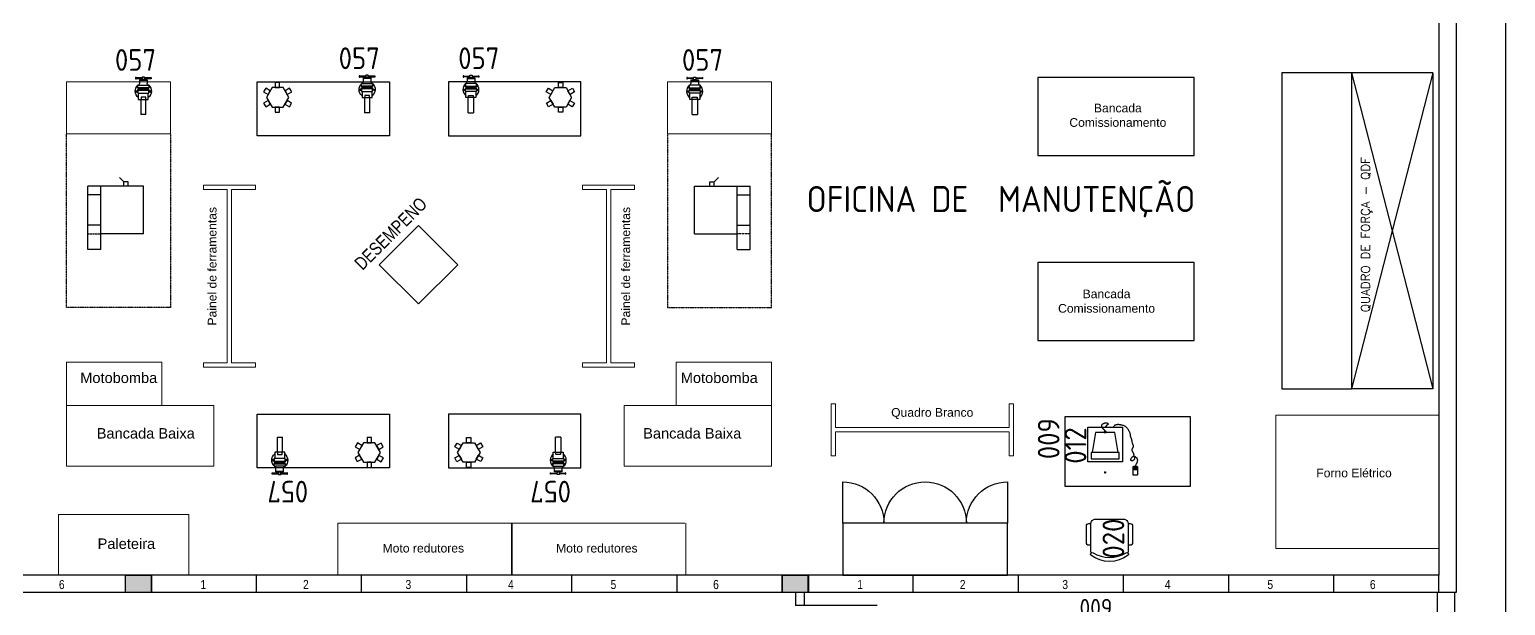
# Model space of a CAD drawing. Header units: millimetres. Extents: x 18768 to 1484868, y -11027 to 520152.
# Drawn here: x 1420525 to 1437540, y 148195 to 154834 of the extents above; entities that cross this region are included whole.
import ezdxf
from ezdxf.enums import TextEntityAlignment as Align

# ---------------------------------------------------------------- set-up
doc = ezdxf.new("R2010")
doc.units = ezdxf.units.MM
doc.linetypes.add('DASHED', pattern=[0.75, 0.55, -0.2])
doc.linetypes.add('HIDDEN2', pattern=[4.7625, 3.175, -1.5875])
for name, color, linetype in [('4-MOBILIA', 4, 'Continuous'), ('8-TEXTO-DETALHES', 6, 'Continuous'), ('L025-CONTORNO', 7, 'Continuous'), ('L025-TEXTO', 7, 'Continuous'), ('L025-TRACEJ', 140, 'DASHED'), ('L035-ARRANJO-ADQUIRIR', 102, 'Continuous'), ('L035-ARRANJO-EXISTENTE', 180, 'Continuous'), ('L035-ARRANJO-REMANEJADO', 200, 'Continuous'), ('L035-TEXTO', 40, 'Continuous'), ('PAREDES', 7, 'Continuous')]:
    doc.layers.add(name, color=color, linetype=linetype)
doc.layers.add('L035-DEMOLIÇÃO', color=40, linetype='Continuous', plot=False)
doc.styles.add('ISO-CP--25', font='isocp.shx', dxfattribs={"height": 250})
doc.styles.add('ISO-CP--35', font='isocp.shx', dxfattribs={"height": 350})
doc.styles.add('ROMANS', font='romans', dxfattribs={"width": 0.8, "height": 300})
doc.styles.get("Standard").update_dxf_attribs({"font": 'arial.ttf'})

# ---------------------------------------------------------------- blocks, each defined once
blk = doc.blocks.new('BL_SENAI_id9320210400')
at = {"layer": 'L035-ARRANJO-ADQUIRIR', "color": 0}
for points in [[(-690, 550, -0.290756), (-310, 550, 0.829608), (-284, 579, 0.333333), (-716, 579, 0.829608), (-690, 550)], [(-710, 550, 0.129448), (-717, 523), (-717, 219, 0.414214), (-663, 164), (-338, 164, 0.414214), (-284, 219), (-284, 525, 0.120944), (-290, 550)], [(-717, 464), (-737, 464, 0.414214), (-767, 434), (-767, 244, 0.414214), (-737, 214), (-717, 214)], [(-284, 214), (-264, 214, 0.414214), (-234, 244), (-234, 434, 0.414214), (-264, 464), (-284, 464)]]:
    blk.add_lwpolyline(points, format="xyb", dxfattribs=at)
at = {"layer": 'L025-TEXTO', "style": 'ISO-CP--25'}
blk.add_attdef('rmp_mt_codmaterial', (15, 15), '', height=40, dxfattribs=at)
at = {"layer": 'L025-TEXTO', "style": 'ISO-CP--25', "flags": 1}
for tag in ['rmp_mt_nomeunid', 'rmp_mt_potencia', 'rmp_mt_cod']:
    blk.add_attdef(tag, (15, 15), '', height=40, dxfattribs=at)
blk = doc.blocks.new('BL_SENAI_id9320220810')
at = {"layer": 'L025-CONTORNO', "color": 0}
blk.add_lwpolyline([(-688, 238), (112, 238), (112, 1688), (-688, 1688)], close=True, dxfattribs=at)
at = {"layer": 'L025-TEXTO', "style": 'ISO-CP--25'}
blk.add_attdef('rmp_mt_codmaterial', (15, 15), '', height=40, dxfattribs=at)
at = {"layer": 'L025-TEXTO', "style": 'ISO-CP--25', "flags": 1}
for tag in ['rmp_mt_nomeunid', 'rmp_mt_potencia', 'rmp_mt_cod']:
    blk.add_attdef(tag, (15, 15), '', height=40, dxfattribs=at)
blk = doc.blocks.new('BL_SENAI_id9310100290')
at = {"layer": 'L035-ARRANJO-EXISTENTE', "color": 0}
for p, q in [((-515, 200), (-515, 139)), ((-515, 200), (-340, 200)), ((-340, 112), (-340, 227)), ((-340, 227), (-272, 227)), ((-228, 233), (-238, 233)), ((-238, 219), (-238, 106)), ((-228, 106), (-228, 233)), ((-217, 106), (-217, 233)), ((-217, 233), (-207, 233)), ((-207, 219), (-207, 106)), ((-178, 144), (-178, 195)), ((-114, 214), (-159, 214)), ((-121, 214), (-121, 125)), ((-114, 214), (-114, 125)), ((-340, 139), (-515, 139)), ((-272, 112), (-340, 112)), ((-238, 106), (-228, 106)), ((-207, 106), (-217, 106)), ((-114, 125), (-159, 125))]:
    blk.add_line(p, q, dxfattribs=at)
for points in [[(-340, 143), (-340, 197), (-314, 197), (-314, 143)], [(-268, 233), (-238, 233), (-238, 106), (-268, 106)], [(-178, 233), (-207, 233), (-207, 106), (-178, 106)], [(-114, 156), (-114, 183), (-83, 183), (-83, 156)], [(-104, 259), (-104, 252), (-88, 252), (-88, 259)], [(-104, 80), (-104, 86), (-88, 86), (-88, 80)]]:
    blk.add_lwpolyline(points, close=True, dxfattribs=at)
for points in [[(-99, 183), (-99, 252), (-92, 252), (-92, 183)], [(-92, 156), (-92, 86), (-99, 86), (-99, 156)]]:
    blk.add_lwpolyline(points, dxfattribs=at)
for centre in [(-250, 248), (-250, 92)]:
    blk.add_circle(centre, 7.45, dxfattribs=at)
for centre, radius, start, end in [((-247, 170), 92.8, 41.7386, 141.8707), ((-272, 231), 4.33, 270, 0), ((-159, 233), 19, 180, 270), ((-247, 170), 92.8, 218.1293, 318.2614), ((-272, 108), 4.33, 0, 90), ((-159, 106), 19, 90, 180)]:
    blk.add_arc(centre, radius, start, end, dxfattribs=at)
at = {"layer": 'L025-TEXTO', "style": 'ISO-CP--25'}
blk.add_attdef('rmp_mt_codmaterial', (15, 15), '', height=40, dxfattribs=at)
at = {"layer": 'L025-TEXTO', "style": 'ISO-CP--25', "flags": 1}
for tag in ['rmp_mt_nomeunid', 'rmp_mt_potencia', 'rmp_mt_cod']:
    blk.add_attdef(tag, (15, 15), '', height=40, dxfattribs=at)
blk = doc.blocks.new('BL_SENAI_id9370710510')
at = {"layer": 'L035-ARRANJO-ADQUIRIR', "color": 0}
for p, q in [((542, 174), (498, 174)), ((185, 107), (161, 107)), ((173, 95), (173, 119)), ((491, 168), (491, 85)), ((491, 142), (549, 142)), ((491, 141), (549, 141)), ((495, 168), (495, 145)), ((511, 168), (495, 168)), ((495, 145), (511, 145)), ((498, 78), (542, 78)), ((511, 145), (511, 168)), ((529, 168), (512, 168)), ((512, 168), (512, 145)), ((512, 145), (529, 145)), ((529, 145), (529, 168)), ((530, 168), (530, 145)), ((546, 168), (530, 168)), ((530, 145), (546, 145)), ((546, 145), (546, 168)), ((549, 85), (549, 168))]:
    blk.add_line(p, q, dxfattribs=at)
for points in [[(-27, 229), (-27, 629), (373, 629), (373, 229)], [(162, 566), (184, 566), (184, 581), (162, 581)], [(335, 266), (335, 336), (10, 336), (10, 266)]]:
    blk.add_lwpolyline(points, close=True, dxfattribs=at)
for points in [[(323, 336), (283, 566), (63, 566), (23, 336)], [(173, 581), (172, 586), (170, 590), (168, 593), (165, 596), (162, 598), (160, 599), (158, 600), (156, 602), (154, 603), (153, 604), (152, 606), (152, 607), (152, 609), (151, 610), (151, 611), (150, 612), (149, 613), (148, 614), (146, 615), (145, 616), (143, 617), (141, 618), (139, 620), (138, 622), (136, 624), (135, 627), (134, 630), (133, 633), (133, 637), (133, 640), (133, 644), (133, 647), (134, 650), (134, 653), (135, 656), (137, 658), (138, 661), (140, 663), (142, 665), (144, 667), (146, 668), (148, 670), (151, 671), (153, 672), (156, 673), (158, 674), (160, 675), (162, 676), (164, 676), (166, 677), (168, 678), (170, 678), (172, 679), (174, 679), (175, 679), (177, 680), (179, 680), (180, 680), (182, 680), (183, 680), (185, 680), (187, 680), (189, 679), (190, 679), (192, 678), (194, 678), (195, 677), (197, 676), (199, 675), (200, 674), (201, 672), (203, 671), (204, 670), (205, 669), (205, 667), (206, 666), (206, 665), (206, 664), (206, 663), (206, 662), (205, 660), (205, 659), (204, 658), (203, 658), (201, 657), (200, 656), (199, 655), (197, 654), (196, 653), (194, 653), (193, 652), (191, 651), (190, 650), (189, 649), (187, 648), (186, 647), (185, 645), (184, 644), (183, 642), (182, 640), (181, 637), (179, 635), (176, 632), (173, 629)], [(268, 629), (272, 638), (277, 645), (282, 650), (288, 655), (294, 657), (300, 659), (307, 661), (313, 661), (320, 662), (326, 662), (332, 661), (338, 661), (343, 660), (349, 659), (355, 658), (360, 657), (366, 656), (371, 654), (377, 652), (382, 651), (387, 649), (392, 646), (397, 644), (402, 641), (406, 637), (411, 634), (415, 630), (419, 626), (422, 621), (426, 617), (430, 612), (433, 607), (437, 602), (440, 597), (443, 591), (447, 586), (449, 580), (452, 575), (454, 570), (456, 565), (457, 560), (458, 555), (459, 550), (460, 545), (460, 540), (461, 535), (461, 531), (462, 526), (464, 521), (466, 516), (467, 511), (470, 507), (472, 502), (474, 496), (475, 491), (477, 486), (478, 481), (479, 475), (480, 470), (481, 465), (481, 459), (482, 454), (483, 449), (484, 445), (486, 440), (487, 436), (489, 432), (491, 428), (492, 425), (494, 421), (495, 418), (496, 415), (496, 411), (496, 408), (496, 405), (495, 402), (494, 398), (493, 395), (492, 393), (490, 390), (488, 387), (486, 385), (484, 382), (482, 380), (481, 377), (480, 375), (479, 372), (479, 369), (479, 366), (479, 362), (481, 359), (482, 355), (484, 352), (486, 348), (488, 345), (490, 342), (492, 338), (493, 336), (495, 333), (497, 331), (498, 329), (499, 327), (500, 326), (501, 325), (501, 325), (501, 324), (501, 324), (501, 324), (501, 324), (500, 323), (500, 322), (501, 319), (501, 316), (502, 312), (503, 308), (504, 303), (505, 298), (506, 293), (507, 287), (508, 283), (509, 278), (510, 275), (511, 271), (511, 268), (511, 265), (510, 262), (509, 259), (507, 257), (505, 254), (502, 251), (498, 248), (495, 246), (491, 244), (487, 242), (483, 241), (480, 241), (477, 241), (475, 242), (473, 243), (471, 245), (470, 247), (469, 250), (469, 253), (469, 256), (469, 259), (470, 262), (471, 265), (472, 268), (473, 271), (475, 274), (477, 277), (479, 280), (482, 283), (485, 286), (488, 289), (491, 291), (495, 293), (498, 294), (503, 294), (507, 293), (512, 292), (517, 290), (522, 287), (527, 283), (531, 279), (536, 274), (539, 269), (542, 263), (543, 257), (544, 251), (544, 245), (543, 239), (542, 233), (540, 227), (538, 221), (536, 216), (533, 210), (530, 205), (528, 199), (525, 194), (523, 189), (521, 183), (520, 177), (520, 174)]]:
    blk.add_lwpolyline(points, dxfattribs=at)
for centre, start, end in [((498, 168), 90, 180), ((542, 168), 0, 90), ((498, 85), 180, 270), ((542, 85), 270, 0)]:
    blk.add_arc(centre, 6.72, start, end, dxfattribs=at)
at = {"layer": 'L025-TEXTO', "style": 'ISO-CP--25'}
blk.add_attdef('rmp_mt_codmaterial', (15, 15), '', height=40, dxfattribs=at)
at = {"layer": 'L025-TEXTO', "style": 'ISO-CP--25', "flags": 1}
for tag in ['rmp_mt_nomeunid', 'rmp_mt_potencia', 'rmp_mt_cod']:
    blk.add_attdef(tag, (15, 15), '', height=40, dxfattribs=at)

msp = doc.modelspace()

# ---------------------------------------------------------------- hatches: boundary and pattern name
h = msp.add_hatch(color=1)
h.dxf.hatch_style = 1
h.paths.add_polyline_path([(1429501.298, 148544.6), (1429201.298, 148544.6), (1429201.298, 148344.6), (1429501.298, 148344.6)])
h.paths.add_polyline_path([(1421929.298, 148544.6), (1421629.298, 148544.6), (1421629.298, 148344.6), (1421929.298, 148344.6)])

# ---------------------------------------------------------------- linework, layer by layer
for p, q in [((1435763.298, 154333.687), (1434963.298, 154333.687)), ((1434963.298, 154333.687), (1434963.298, 150693.687)), ((1434963.298, 150693.687), (1435763.298, 150693.687))]:
    msp.add_line(p, q)
at = {"linetype": 'HIDDEN2'}
for p, q in [((1420950, 151630), (1420950, 153630)), ((1422150, 153630), (1422150, 151630)), ((1427880, 153630), (1427880, 151630)), ((1429080, 151630), (1429080, 153630)), ((1422150, 151630), (1420950, 151630)), ((1427880, 151630), (1429080, 151630))]:
    msp.add_line(p, q, dxfattribs=at)
at = {"linetype": 'ByBlock', "lineweight": 15}
for p, q in [((1420950, 150500), (1420950, 151000)), ((1420950, 151000), (1422050, 151000)), ((1422050, 151000), (1422050, 150500)), ((1429080, 151000), (1427980, 151000)), ((1427980, 151000), (1427980, 150500)), ((1429080, 150500), (1429080, 151000)), ((1420950, 149800), (1420950, 150500)), ((1420950, 150500), (1422650, 150500)), ((1422050, 150500), (1420950, 150500)), ((1422650, 150500), (1422650, 149800)), ((1429080, 150500), (1427380, 150500)), ((1427380, 150500), (1427380, 149800)), ((1427980, 150500), (1429080, 150500)), ((1429080, 149800), (1429080, 150500)), ((1422650, 149800), (1420950, 149800)), ((1427380, 149800), (1429080, 149800)), ((1424080, 149144.6), (1426080, 149144.6)), ((1424080, 148544.6), (1424080, 149144.6)), ((1426080, 149144.6), (1426080, 148544.6)), ((1426080, 149144.6), (1428080, 149144.6)), ((1426080, 148544.6), (1426080, 149144.6)), ((1426090, 148544.6), (1426090, 149144.6)), ((1428090, 149144.6), (1428090, 148544.6)), ((1428090, 148544.6), (1428090, 149144.6)), ((1426080, 148544.6), (1424080, 148544.6))]:
    msp.add_line(p, q, dxfattribs=at)
at = {"color": 1}
for p, q in [((1421629.298, 148344.6), (1421629.298, 148544.6)), ((1421929.298, 148344.6), (1421929.298, 148544.6)), ((1423141.298, 148344.6), (1423141.298, 148544.6)), ((1424353.298, 148344.6), (1424353.298, 148544.6)), ((1425565.298, 148344.6), (1425565.298, 148544.6)), ((1426777.298, 148344.6), (1426777.298, 148544.6)), ((1427989.298, 148344.6), (1427989.298, 148544.6)), ((1429201.298, 148344.6), (1429201.298, 148544.6)), ((1429501.298, 148344.6), (1429501.298, 148544.6)), ((1430713.298, 148344.6), (1430713.298, 148544.6)), ((1431925.298, 148344.6), (1431925.298, 148544.6)), ((1433137.298, 148344.6), (1433137.298, 148544.6)), ((1434349.298, 148344.6), (1434349.298, 148544.6)), ((1435561.298, 148344.6), (1435561.298, 148544.6)), ((1436773.298, 148344.6), (1436773.298, 148544.6))]:
    msp.add_line(p, q, dxfattribs=at)
at = {"linetype": 'ByBlock', "lineweight": 15}
for points in [[(1421072, 153630), (1420950, 153630), (1420950, 154230), (1422150, 154230), (1422150, 153630), (1421072, 153630)], [(1428958, 153630), (1429080, 153630), (1429080, 154230), (1427880, 154230), (1427880, 153630), (1428958, 153630)], [(1422530, 152990), (1422530, 153040), (1423130, 153040), (1423130, 152990), (1422855, 152990), (1422855, 150990), (1423130, 150990), (1423130, 150940), (1422530, 150940), (1422530, 150990), (1422805, 150990), (1422805, 152990), (1422530, 152990)], [(1427500, 152990), (1427500, 153040), (1426900, 153040), (1426900, 152990), (1427175, 152990), (1427175, 150990), (1426900, 150990), (1426900, 150940), (1427500, 150940), (1427500, 150990), (1427225, 150990), (1427225, 152990), (1427500, 152990)], [(1431816.702, 150520), (1431866.702, 150520), (1431866.702, 149920), (1431816.702, 149920), (1431816.702, 150195), (1429816.702, 150195), (1429816.702, 149920), (1429766.702, 149920), (1429766.702, 150520), (1429816.702, 150520), (1429816.702, 150245), (1431816.702, 150245), (1431816.702, 150520)], [(1434893.298, 148850), (1434893.298, 150390), (1436773.298, 150390), (1436773.298, 148850), (1434893.298, 148850)], [(1420860, 149244.6), (1420860, 148544.6), (1422360, 148544.6), (1422360, 149244.6), (1420860, 149244.6)]]:
    msp.add_lwpolyline(points, dxfattribs=at)
for points in [[(1424676, 153610), (1423150, 153610), (1423150, 154230), (1424676, 154230), (1424676, 153610)], [(1423407.755, 154164.718), (1423407.755, 154224.718), (1423357.755, 154224.718), (1423357.755, 154164.718), (1423407.755, 154164.718)], [(1425354, 153610), (1426880, 153610), (1426880, 154230), (1425354, 154230), (1425354, 153610)], [(1426622.245, 154164.718), (1426622.245, 154224.718), (1426672.245, 154224.718), (1426672.245, 154164.718), (1426622.245, 154164.718)], [(1423299.121, 154128.165), (1423247.159, 154158.165), (1423222.159, 154114.863), (1423274.121, 154084.863), (1423299.121, 154128.165)], [(1423275.887, 154016.346), (1423223.925, 153986.346), (1423248.925, 153943.045), (1423300.887, 153973.045), (1423275.887, 154016.346)], [(1423546.082, 153985.581), (1423494.121, 154015.581), (1423469.121, 153972.28), (1423521.082, 153942.28), (1423546.082, 153985.581)], [(1423523.646, 154157.548), (1423471.685, 154127.548), (1423496.685, 154084.246), (1423548.646, 154114.246), (1423523.646, 154157.548)], [(1426506.354, 154157.548), (1426558.315, 154127.548), (1426533.315, 154084.246), (1426481.354, 154114.246), (1426506.354, 154157.548)], [(1426483.918, 153985.581), (1426535.879, 154015.581), (1426560.879, 153972.28), (1426508.918, 153942.28), (1426483.918, 153985.581)], [(1426754.113, 154016.346), (1426806.075, 153986.346), (1426781.075, 153943.045), (1426729.113, 153973.045), (1426754.113, 154016.346)], [(1426730.879, 154128.165), (1426782.841, 154158.165), (1426807.841, 154114.863), (1426755.879, 154084.863), (1426730.879, 154128.165)], [(1423407.755, 153879.551), (1423407.755, 153939.551), (1423357.755, 153939.551), (1423357.755, 153879.551), (1423407.755, 153879.551)], [(1426622.245, 153879.551), (1426622.245, 153939.551), (1426672.245, 153939.551), (1426672.245, 153879.551), (1426622.245, 153879.551)], [(1423150, 150400), (1424676, 150400), (1424676, 149780), (1423150, 149780), (1423150, 150400)], [(1426880, 150400), (1425354, 150400), (1425354, 149780), (1426880, 149780), (1426880, 150400)], [(1424418.245, 150130.449), (1424418.245, 150070.449), (1424468.245, 150070.449), (1424468.245, 150130.449), (1424418.245, 150130.449)], [(1425611.755, 150130.449), (1425611.755, 150070.449), (1425561.755, 150070.449), (1425561.755, 150130.449), (1425611.755, 150130.449)], [(1424302.354, 149852.452), (1424354.315, 149882.452), (1424329.315, 149925.754), (1424277.354, 149895.754), (1424302.354, 149852.452)], [(1424279.918, 150024.419), (1424331.879, 149994.419), (1424356.879, 150037.72), (1424304.918, 150067.72), (1424279.918, 150024.419)], [(1424550.113, 149993.654), (1424602.075, 150023.654), (1424577.075, 150066.955), (1424525.113, 150036.955), (1424550.113, 149993.654)], [(1424526.879, 149881.835), (1424578.841, 149851.835), (1424603.841, 149895.137), (1424551.879, 149925.137), (1424526.879, 149881.835)], [(1425503.121, 149881.835), (1425451.159, 149851.835), (1425426.159, 149895.137), (1425478.121, 149925.137), (1425503.121, 149881.835)], [(1425479.887, 149993.654), (1425427.925, 150023.654), (1425452.925, 150066.955), (1425504.887, 150036.955), (1425479.887, 149993.654)], [(1425750.082, 150024.419), (1425698.121, 149994.419), (1425673.121, 150037.72), (1425725.082, 150067.72), (1425750.082, 150024.419)], [(1425727.646, 149852.452), (1425675.685, 149882.452), (1425700.685, 149925.754), (1425752.646, 149895.754), (1425727.646, 149852.452)], [(1424418.245, 149845.282), (1424418.245, 149785.282), (1424468.245, 149785.282), (1424468.245, 149845.282), (1424418.245, 149845.282)], [(1425611.755, 149845.282), (1425611.755, 149785.282), (1425561.755, 149785.282), (1425561.755, 149845.282), (1425611.755, 149845.282)]]:
    msp.add_lwpolyline(points)
for points in [[(1423450.225, 153939.551), (1423515.225, 154052.134), (1423450.225, 154164.718), (1423320.225, 154164.718), (1423255.225, 154052.134), (1423320.225, 153939.551)], [(1426579.775, 153939.551), (1426514.775, 154052.134), (1426579.775, 154164.718), (1426709.775, 154164.718), (1426774.775, 154052.134), (1426709.775, 153939.551)], [(1432150, 153380), (1433950, 153380), (1433950, 154280), (1432150, 154280)], [(1425010, 151670), (1425462.548, 152122.548), (1425010, 152575.097), (1424557.452, 152122.548)], [(1432150, 151250), (1433950, 151250), (1433950, 152150), (1432150, 152150)], [(1424375.775, 150070.449), (1424310.775, 149957.866), (1424375.775, 149845.282), (1424505.775, 149845.282), (1424570.775, 149957.866), (1424505.775, 150070.449)], [(1425654.225, 150070.449), (1425719.225, 149957.866), (1425654.225, 149845.282), (1425524.225, 149845.282), (1425459.225, 149957.866), (1425524.225, 150070.449)], [(1429900, 148544.6), (1431800, 148544.6), (1431800, 149144.6), (1429900, 149144.6)], [(1421629.298, 148544.6), (1421929.298, 148544.6), (1421929.298, 148344.6), (1421629.298, 148344.6)], [(1429204.298, 148544.6), (1429504.298, 148544.6), (1429504.298, 148344.6), (1429204.298, 148344.6)]]:
    msp.add_lwpolyline(points, close=True)
at = {"color": 2}
msp.add_lwpolyline([(1429900, 149144.6), (1429900, 149619.6, -0.414213562), (1430375, 149144.6, -0.414213562), (1430850, 149619.6, -0.414213562), (1431325, 149144.6, -0.414213562), (1431800, 149619.6), (1431800, 149144.6)], format="xyb", dxfattribs=at)
at = {"layer": 'L025-CONTORNO'}
for p, q in [((1436703.298, 154333.687), (1435763.298, 154333.687)), ((1435763.298, 154333.687), (1436703.298, 150693.687)), ((1436703.298, 154333.687), (1435763.298, 150693.687))]:
    msp.add_line(p, q, dxfattribs=at)
at = {"layer": 'L025-TRACEJ', "color": 0}
for p, q in [((1421197.172, 152477.29), (1421348.6, 152477.29)), ((1428832.828, 152477.29), (1428681.4, 152477.29))]:
    msp.add_line(p, q, dxfattribs=at)
at = {"layer": 'L035-ARRANJO-REMANEJADO', "color": 0}
for p, q in [((1421838.6, 153027.29), (1421197.172, 153027.29)), ((1421197.172, 152297.29), (1421197.172, 153027.29)), ((1421348.6, 152297.29), (1421348.6, 153027.29)), ((1421611.284, 153077.29), (1421561.284, 153127.29)), ((1421661.284, 153077.29), (1421611.284, 153077.29)), ((1421611.284, 153027.29), (1421611.284, 153077.29)), ((1421661.284, 153027.29), (1421661.284, 153077.29)), ((1421838.6, 152477.29), (1421838.6, 153027.29)), ((1428191.4, 153027.29), (1428832.828, 153027.29)), ((1428191.4, 152477.29), (1428191.4, 153027.29)), ((1428368.716, 153077.29), (1428418.716, 153077.29)), ((1428368.716, 153027.29), (1428368.716, 153077.29)), ((1428418.716, 153077.29), (1428468.716, 153127.29)), ((1428418.716, 153027.29), (1428418.716, 153077.29)), ((1428681.4, 152297.29), (1428681.4, 153027.29)), ((1428832.828, 152297.29), (1428832.828, 153027.29)), ((1421348.6, 152927.29), (1421197.172, 152927.29)), ((1428681.4, 152927.29), (1428832.828, 152927.29)), ((1421348.6, 152577.29), (1421197.172, 152577.29)), ((1421838.6, 152477.29), (1421348.6, 152477.29)), ((1428191.4, 152477.29), (1428681.4, 152477.29)), ((1428681.4, 152577.29), (1428832.828, 152577.29)), ((1421348.6, 152297.29), (1421197.172, 152297.29)), ((1428681.4, 152297.29), (1428832.828, 152297.29))]:
    msp.add_line(p, q, dxfattribs=at)
at = {"layer": 'L035-DEMOLIÇÃO', "linetype": 'ByBlock', "lineweight": -2}
msp.add_lwpolyline([(1437540.298, 136290.012), (1345642.017, 136290.012), (1345642.017, 173818.605), (1437540.298, 173818.605)], close=True, dxfattribs=at)
at = {"layer": 'PAREDES'}
for p, q in [((1436773.298, 166224.6), (1436773.298, 148544.6)), ((1436973.298, 166224.6), (1436973.298, 148344.6)), ((1435763.298, 154333.687), (1435763.298, 150693.687)), ((1436703.298, 154333.687), (1436703.298, 150693.687)), ((1436703.298, 154263.687), (1436703.298, 150693.687)), ((1436703.298, 154263.687), (1436703.298, 150693.687)), ((1436703.298, 154263.687), (1436703.298, 150693.687)), ((1436613.384, 150693.687), (1435763.298, 150693.687)), ((1436613.384, 150693.687), (1435763.298, 150693.687)), ((1436703.298, 150693.687), (1436613.384, 150693.687)), ((1436703.298, 150693.687), (1436613.384, 150693.687)), ((1436703.298, 150693.687), (1436613.384, 150693.687)), ((1436773.298, 148544.6), (1419323.298, 148544.6)), ((1436753.298, 148344.6), (1419303.298, 148344.6)), ((1436753.298, 148344.6), (1419303.298, 148344.6)), ((1436753.298, 148344.6), (1419303.298, 148344.6)), ((1436773.298, 148344.6), (1419323.298, 148344.6)), ((1436773.298, 148344.6), (1419323.298, 148344.6)), ((1436973.298, 148344.6), (1419323.298, 148344.6)), ((1429354.298, 148344.6), (1429354.298, 148194.597)), ((1429453.298, 148344.6), (1429453.298, 148194.597)), ((1429453.298, 148344.6), (1429453.298, 148194.597)), ((1429453.298, 148344.6), (1429453.298, 148194.597)), ((1436753.298, 148344.6), (1436753.298, 138744.6)), ((1436753.298, 148344.6), (1436753.298, 138744.6)), ((1436753.298, 148344.6), (1436753.298, 138744.6)), ((1436953.298, 148344.6), (1436953.298, 138544.6)), ((1436953.298, 148344.6), (1436953.298, 138544.6)), ((1436953.298, 148344.6), (1436953.298, 138544.6)), ((1430297.15, 148194.597), (1429354.298, 148194.597))]:
    msp.add_line(p, q, dxfattribs=at)

# ---------------------------------------------------------------- block references
at = {"layer": 'L035-ARRANJO-ADQUIRIR'}
ref = msp.add_blockref('BL_SENAI_id9320220810', (1432221.833, 149681.825), dxfattribs=dict(at, rotation=270.0000000000882))
ref.add_attrib('rmp_mt_codmaterial', '009', dxfattribs={"layer": 'L025-TEXTO', "height": 250, "rotation": 90, "style": 'ISO-CP--25'}).set_placement((1432398.979, 150117.256), align=Align.CENTER)
ref = msp.add_blockref('BL_SENAI_id9370710510', (1432752.636, 149620.856), dxfattribs=at)
ref.add_attrib('rmp_mt_codmaterial', '012', dxfattribs={"layer": 'L025-TEXTO', "height": 250, "rotation": 90, "style": 'ISO-CP--25'}).set_placement((1432583.054, 150038.734), align=Align.MIDDLE)
ref = msp.add_blockref('BL_SENAI_id9320210400', (1433475.648, 149352.921), dxfattribs=dict(at, xscale=-1, rotation=180))
ref.add_attrib('rmp_mt_codmaterial', '020', dxfattribs={"layer": 'L025-TEXTO', "height": 250, "rotation": 90, "style": 'ISO-CP--25'}).set_placement((1433020.218, 148965.359), align=Align.MIDDLE)
ref = msp.add_blockref('BL_SENAI_id9320220810', (1432243.149, 147453.769), dxfattribs=dict(at, xscale=0.8, yscale=0.8, zscale=0.8, rotation=270))
ref.add_attrib('rmp_mt_codmaterial', '009', dxfattribs={"layer": 'L025-TEXTO', "height": 200, "style": 'ISO-CP--25'}).set_placement((1432819.069, 148070.357), align=Align.CENTER)
at = {"layer": 'L035-ARRANJO-EXISTENTE'}
ref = msp.add_blockref('BL_SENAI_id9310100290', (1421667.067, 154369.154), dxfattribs=dict(at, xscale=-1, rotation=270))
ref.add_attrib('rmp_mt_codmaterial', '057', dxfattribs={"layer": 'L025-TEXTO', "height": 250, "style": 'ISO-CP--25'}).set_placement((1421746.598, 154357.896), align=Align.CENTER)
ref = msp.add_blockref('BL_SENAI_id9310100290', (1424246.468, 154389.154), dxfattribs=dict(at, xscale=-1, rotation=269.9999999996447))
ref.add_attrib('rmp_mt_codmaterial', '057', dxfattribs={"layer": 'L025-TEXTO', "height": 250, "style": 'ISO-CP--25'}).set_placement((1424325.999, 154377.896), align=Align.CENTER)
ref = msp.add_blockref('BL_SENAI_id9310100290', (1425783.532, 154389.154), dxfattribs=dict(at, rotation=90.00000000035527))
ref.add_attrib('rmp_mt_codmaterial', '057', dxfattribs={"layer": 'L025-TEXTO', "height": 250, "style": 'ISO-CP--25'}).set_placement((1425704.001, 154377.896), align=Align.CENTER)
ref = msp.add_blockref('BL_SENAI_id9310100290', (1428362.933, 154369.154), dxfattribs=dict(at, rotation=90.00000000000001))
ref.add_attrib('rmp_mt_codmaterial', '057', dxfattribs={"layer": 'L025-TEXTO', "height": 250, "style": 'ISO-CP--25'}).set_placement((1428283.402, 154357.896), align=Align.CENTER)
ref = msp.add_blockref('BL_SENAI_id9310100290', (1423579.532, 149620.846), dxfattribs=dict(at, xscale=-1, rotation=89.99999999955858))
ref.add_attrib('rmp_mt_codmaterial', '057', dxfattribs={"layer": 'L025-TEXTO', "height": 250, "rotation": 180, "style": 'ISO-CP--25'}).set_placement((1423500.001, 149632.104), align=Align.CENTER)
ref = msp.add_blockref('BL_SENAI_id9310100290', (1426450.468, 149620.846), dxfattribs=dict(at, rotation=270.0000000004414))
ref.add_attrib('rmp_mt_codmaterial', '057', dxfattribs={"layer": 'L025-TEXTO', "height": 250, "rotation": 180, "style": 'ISO-CP--25'}).set_placement((1426529.999, 149632.104), align=Align.CENTER)

# ---------------------------------------------------------------- texts
at = {"linetype": 'ByBlock', "lineweight": 15}
for s, insert, char_height, attachment_point in [('Motobomba', (1421109.531, 150879.283), 120.3504, 1), ('Motobomba', (1428920.469, 150879.283), 120.3504, 3), ('Bancada Baixa', (1421299.531, 150239.283), 120.35038, 1), ('Bancada Baixa', (1428730.469, 150239.283), 120.35038, 3), ('Paleteira', (1421310, 148966.92), 120.3504, 1)]:
    msp.add_mtext(s, dxfattribs=dict(at, insert=insert, char_height=char_height, attachment_point=attachment_point))
at = {"layer": '4-MOBILIA', "char_height": 100, "width": 2370.115, "attachment_point": 1}
for s, insert in [('\\pxqc;{\\fArial|b0|i0|c0|p34;Bancada \\PComissionamento}', (1431886.394, 153978.974)), ('\\pxqc;{\\fArial|b0|i0|c0|p34;Bancada \\PComissionamento}', (1431756.394, 151836.498)), ('\\pxqc;Quadro Branco', (1429746.702, 150470.077)), ('\\pxqc;Forno Elétrico', (1434609.414, 149772.328)), ('\\pxqc;Moto redutores', (1423880, 148905.077)), ('\\pxqc;Moto redutores', (1425880, 148905.077))]:
    msp.add_mtext(s, dxfattribs=dict(at, insert=insert))
at = {"layer": '4-MOBILIA', "char_height": 100, "width": 2370.115, "rotation": 90}
for insert, attachment_point in [((1422579.923, 150920), 1), ((1427450.077, 150920), 7)]:
    msp.add_mtext('\\pxqc;Painel de ferramentas', dxfattribs=dict(at, insert=insert, attachment_point=attachment_point))
at = {"layer": '8-TEXTO-DETALHES', "style": 'ROMANS'}
msp.add_text('QUADRO DE FORÇA - QDF', height=100, rotation=90, dxfattribs=at).set_placement((1435976.038, 151575.193))
at = {"layer": 'L035-TEXTO', "width": 0.8}
msp.add_text('DESEMPENO', height=150, rotation=45, dxfattribs=at).set_placement((1424362.908, 152050.91))
for s, p in [('6', (1420863.824, 148383.884)), ('1', (1422495.824, 148383.884)), ('2', (1423677.824, 148383.884)), ('3', (1424859.824, 148383.884)), ('4', (1426041.824, 148383.884)), ('5', (1427223.824, 148383.884)), ('6', (1428405.824, 148383.884)), ('1', (1430067.824, 148383.884)), ('2', (1431249.824, 148383.884)), ('3', (1432431.824, 148383.884)), ('4', (1433613.824, 148383.884)), ('5', (1434795.824, 148383.884)), ('6', (1435977.824, 148383.884))]:
    msp.add_text(s, height=105, dxfattribs=at).set_placement(p)
at = {"layer": 'L035-TEXTO', "insert": (1431723.673, 153529.882), "char_height": 300, "width": 8756.13, "attachment_point": 2, "style": 'ISO-CP--35'}
msp.add_mtext('\\POFICINA DE  MANUTENÇÃO', dxfattribs=at)

doc.saveas('drawing.dxf')
